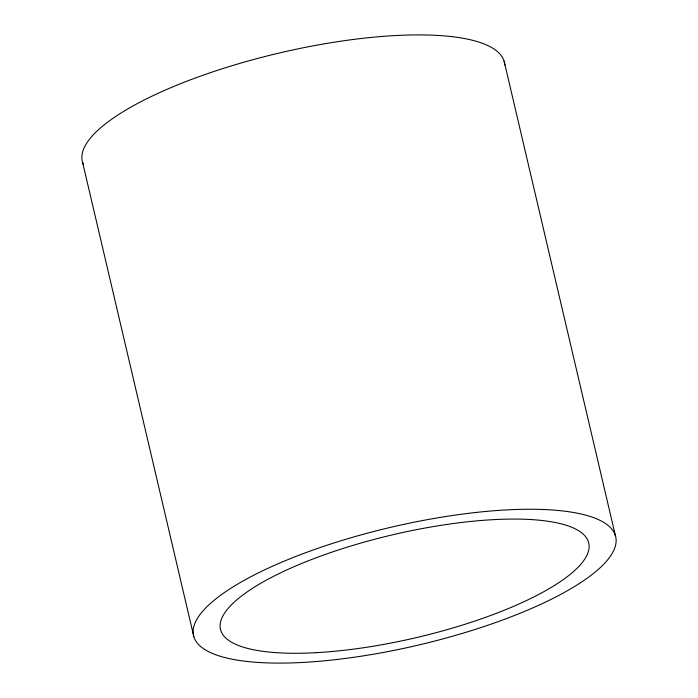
<?xml version="1.0" encoding="UTF-8"?>
<svg xmlns="http://www.w3.org/2000/svg" width="698" height="698" viewBox="0 0 698 698"><rect width="100%" height="100%" fill="white"/><g stroke="black" fill="none" stroke-linecap="round" stroke-linejoin="round"><path stroke-width="1.05" d="M504.122 61.206L615.383 535.549M82.617 162.451L193.878 636.794M83.315 164.318A216.781 60.482 -13.2 0 1 278.964 53.083A216.781 60.482 -13.2 0 1 504.837 65.097M302.391 662.463A216.781 60.482 -13.2 0 0 616.098 539.449A216.781 60.482 -13.2 0 0 295.394 556.62A216.781 60.482 -13.2 0 0 302.391 662.463M315.452 652.717A189.097 52.751 -13.2 0 0 589.086 545.417A189.097 52.751 -13.2 0 0 309.345 560.389A189.097 52.751 -13.2 0 0 315.452 652.717"/></g></svg>
